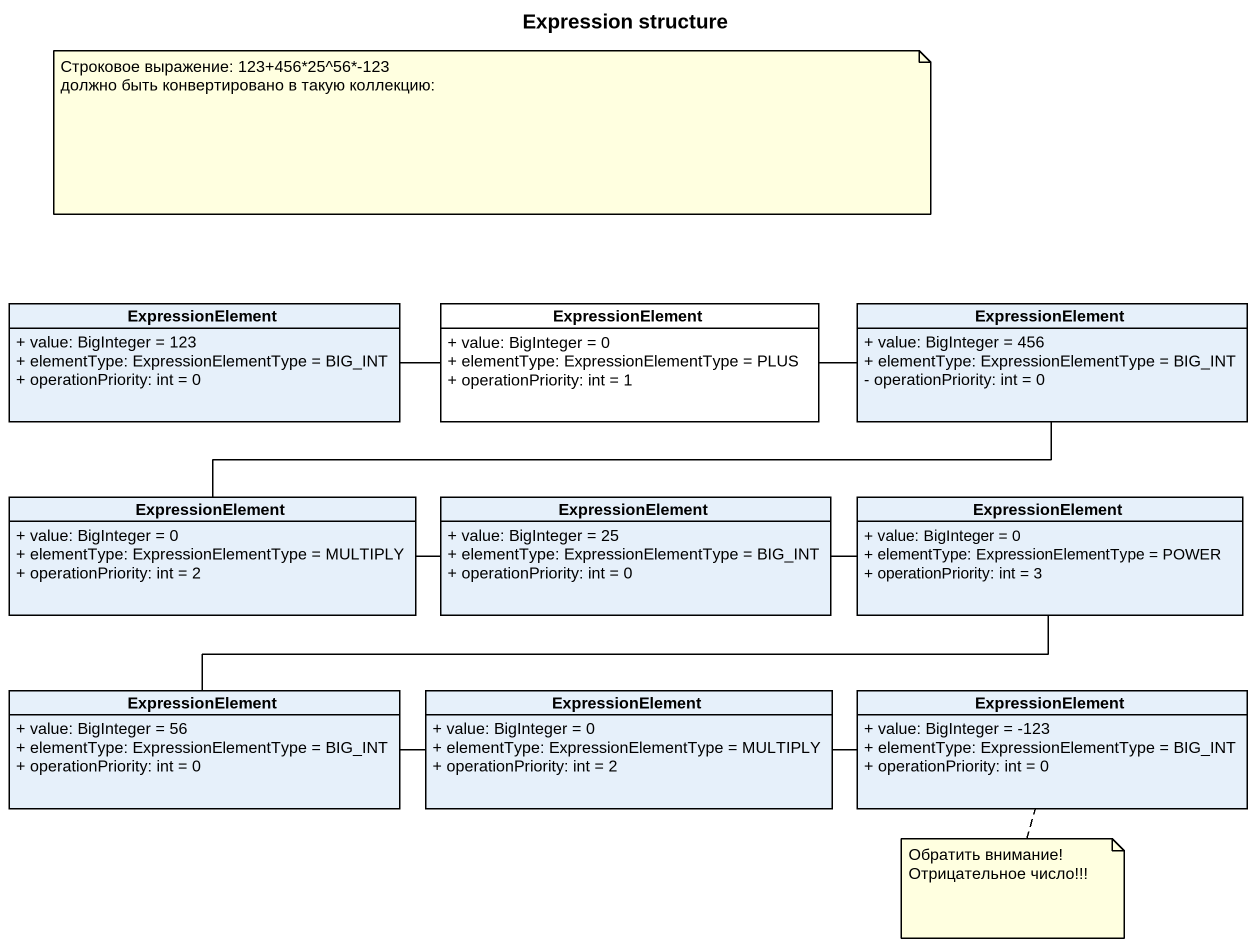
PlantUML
@startuml
title Expression structure
hide circle
hide empty members
skinparam classAttributeIconSize 0
class ExpressionElement {
  + value: BigInteger = 123
  + elementType: ExpressionElementType = BIG_INT
  + operationPriority: int = 0
}
class "ExpressionElement" as ExpressionElement_2 #FFFFFF {
  + value: BigInteger = 0
  + elementType: ExpressionElementType = PLUS
  + operationPriority: int = 1
}
class "ExpressionElement" as ExpressionElement_3 {
  + value: BigInteger = 456
  + elementType: ExpressionElementType = BIG_INT
  - operationPriority: int = 0
}
class "ExpressionElement" as ExpressionElement_4 {
  + value: BigInteger = 0
  + elementType: ExpressionElementType = MULTIPLY
  + operationPriority: int = 2
}
class "ExpressionElement" as ExpressionElement_5 {
  + value: BigInteger = 25
  + elementType: ExpressionElementType = BIG_INT
  + operationPriority: int = 0
}
class "ExpressionElement" as ExpressionElement_6 {
  + value: BigInteger = 0
  + elementType: ExpressionElementType = POWER
  + operationPriority: int = 3
}
class "ExpressionElement" as ExpressionElement_7 {
  + value: BigInteger = 56
  + elementType: ExpressionElementType = BIG_INT
  + operationPriority: int = 0
}
class "ExpressionElement" as ExpressionElement_8 {
  + value: BigInteger = 0
  + elementType: ExpressionElementType = MULTIPLY
  + operationPriority: int = 2
}
class "ExpressionElement" as ExpressionElement_9 {
  + value: BigInteger = -123
  + elementType: ExpressionElementType = BIG_INT
  + operationPriority: int = 0
}
ExpressionElement -right- ExpressionElement_2
ExpressionElement_2 -right- ExpressionElement_3
ExpressionElement_3 -left- ExpressionElement_4
ExpressionElement_4 -right- ExpressionElement_5
ExpressionElement_5 -right- ExpressionElement_6
ExpressionElement_6 -left- ExpressionElement_7
ExpressionElement_7 -right- ExpressionElement_8
ExpressionElement_8 -right- ExpressionElement_9
note as N1
  Строковое выражение: 123+456*25^56*-123
  должно быть конвертировано в такую коллекцию:
end note
note bottom of ExpressionElement_9 : Обратить внимание! Отрицательное число!!!
@enduml
